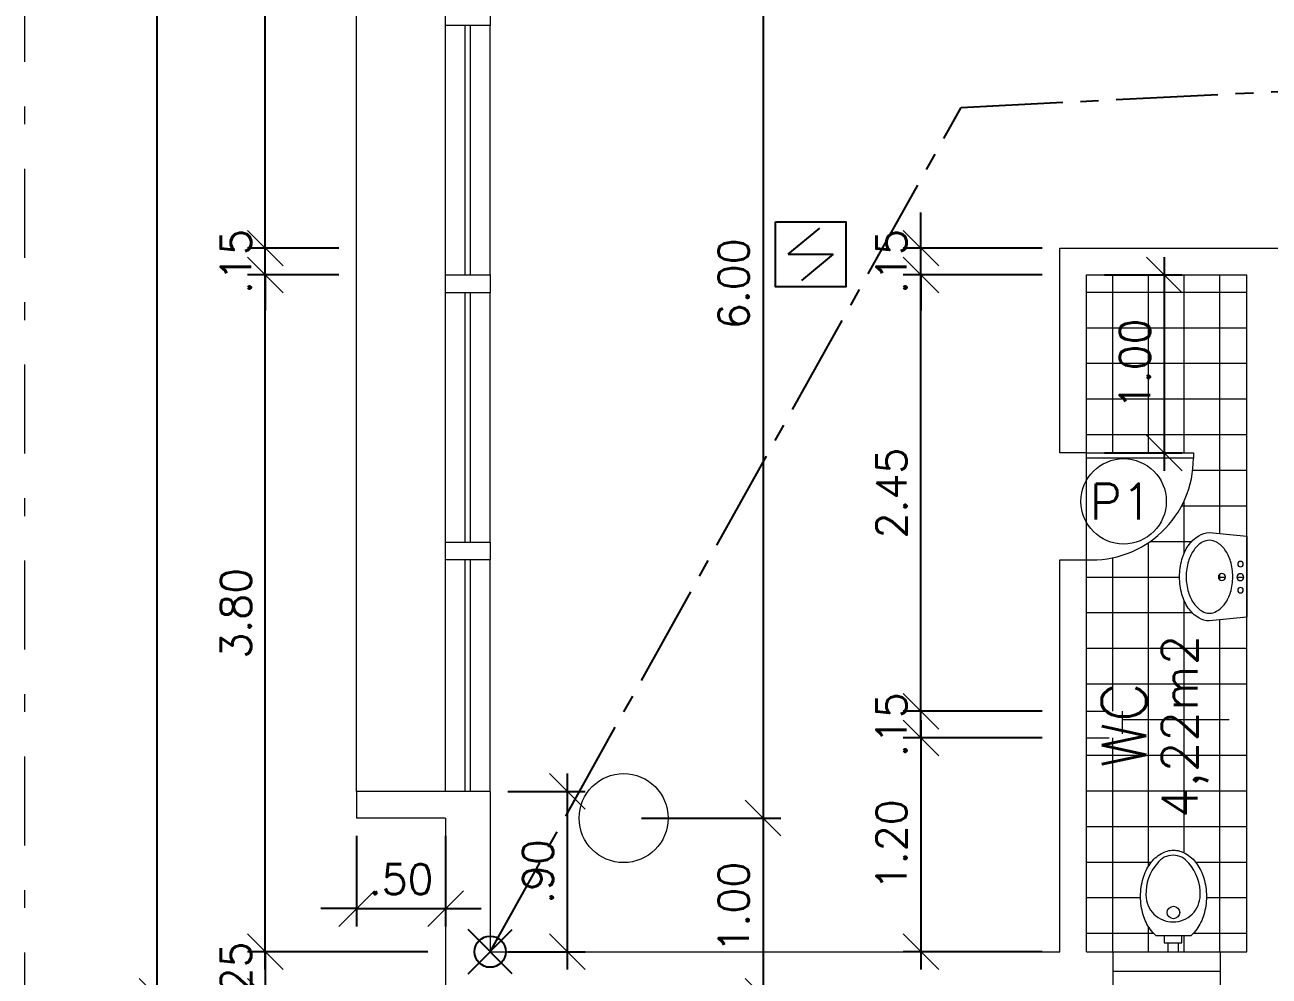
# Model space of a CAD drawing. Header units: millimetres. Extents: x 521 to 1055, y 261 to 520.
# Drawn here: x 597.95 to 604.94, y 374.36 to 379.7 of the extents above; entities that cross this region are included whole.
import ezdxf
from ezdxf.enums import TextEntityAlignment as Align

# ---------------------------------------------------------------- set-up
doc = ezdxf.new("R2010")
doc.units = ezdxf.units.MM
for name, pattern in [('CENTER2', [28.575000000000003, 19.05, -3.175, 3.175, -3.175]), ('CONTINU', [0]), ('DASHDOTX2', [2, 1, -0.5, 0, -0.5]), ('HIDDEN', [9.524999999999999, 6.35, -3.175])]:
    doc.linetypes.add(name, pattern=pattern)
doc.layers.add('0.1', color=8, linetype='Continuous', lineweight=13)
doc.layers.add('ppci', color=8, linetype='Continuous')
doc.styles.add('ROMANS', font='romans')
doc.styles.get("Standard").update_dxf_attribs({"font": 'romans.shx'})
doc.dimstyles.new('Fares Eng - 50', dxfattribs={"dimscale": 2, "dimtxt": 0.085, "dimasz": 0.1, "dimexe": 0.05, "dimexo": 0.05, "dimgap": 0.04, "dimtad": 1, "dimzin": 4, "dimdsep": 46, "dimtxsty": 'ROMANS', "dimblk1": 'OBLIQUE', "dimblk2": 'OBLIQUE', "dimsah": 1, "dimcen": 0.05, "dimdle": 0.05, "dimclrd": 8, "dimclre": 8, "dimclrt": 8, "dimaunit": 1, "dimadec": 0, "dimazin": 0, "dimtfac": 1, "dimtix": 1, "dimtmove": 2, "dimatfit": 0, "dimldrblk": 'OPEN90', "dimfxl": 1, "dimtolj": 1, "dimtzin": 0, "dimarcsym": 0})

# ---------------------------------------------------------------- blocks, each defined once
blk = doc.blocks.new('_OBLIQUE')
at = {"color": 0, "linetype": 'ByBlock'}
blk.add_line((-0.5, -0.5), (0.5, 0.5), dxfattribs=at)
blk = doc.blocks.new('*D806')
at = {"layer": '0.1', "color": 8, "linetype": 'CONTINU', "lineweight": -2, "transparency": 16777216}
for p, q in [((599.8114431933149, 375.1464883394475), (599.8114431933149, 374.6387636132384)), ((600.3114431933149, 375.1464883394475), (600.3114431933149, 374.6387636132384)), ((599.8114431933149, 374.7387636132385), (599.6114431933148, 374.7387636132385)), ((599.8114431933149, 374.7387636132385), (600.3114431933149, 374.7387636132385)), ((600.3114431933149, 374.7387636132385), (600.5114431933149, 374.7387636132385))]:
    blk.add_line(p, q, dxfattribs=at)
at = {"layer": 'DEFPOINTS', "color": 0, "linetype": 'CONTINU', "lineweight": -2, "transparency": 16777216}
for p in [(599.8114431933149, 375.2464883394475), (600.3114431933149, 375.2464883394475), (600.3114431933149, 374.7387636132385)]:
    blk.add_point(p, dxfattribs=at)
at = {"layer": '0.1', "color": 8, "linetype": 'CONTINU', "lineweight": -2, "transparency": 16777216, "xscale": 0.2, "yscale": 0.2, "zscale": 0.2}
blk.add_blockref('_OBLIQUE', (599.8114431933149, 374.7387636132385), dxfattribs=at)
at = {"layer": '0.1', "color": 8, "linetype": 'CONTINU', "lineweight": -2, "transparency": 16777216, "xscale": 0.2, "yscale": 0.2, "zscale": 0.2, "rotation": 180}
blk.add_blockref('_OBLIQUE', (600.3114431933149, 374.7387636132385), dxfattribs=at)
at = {"layer": '0.1', "color": 8, "linetype": 'CONTINU', "transparency": 16777216, "insert": (600.0614431933149, 374.9037636132385), "char_height": 0.17, "attachment_point": 5, "style": 'ROMANS'}
blk.add_mtext('\\A1;.50', dxfattribs=at)
blk = doc.blocks.new('_Open90')
at = {"color": 0, "linetype": 'ByBlock', "lineweight": -2}
for p, q in [((-0.5, 0.5), (0, 0)), ((0, 0), (-1, 0)), ((0, 0), (-0.5, -0.5))]:
    blk.add_line(p, q, dxfattribs=at)
blk = doc.blocks.new('*D751')
at = {"layer": '0.1', "color": 8, "linetype": 'CONTINU', "lineweight": -2, "transparency": 16777216}
for p, q in [((599.2990881130977, 374.4964883394475), (599.2990881130977, 374.6964883394475)), ((600.2114431933148, 374.4964883394475), (599.1990881130977, 374.4964883394475)), ((599.2990881130977, 374.4964883394475), (599.2990881130977, 374.2464883394475)), ((600.2114431933148, 374.2464883394475), (599.1990881130977, 374.2464883394475)), ((599.2990881130977, 374.2464883394475), (599.2990881130977, 374.0464883394475))]:
    blk.add_line(p, q, dxfattribs=at)
at = {"layer": 'DEFPOINTS', "color": 0, "linetype": 'CONTINU', "lineweight": -2, "transparency": 16777216}
for p in [(600.3114431933149, 374.4964883394475), (599.2990881130977, 374.2464883394475), (600.3114431933149, 374.2464883394475)]:
    blk.add_point(p, dxfattribs=at)
at = {"layer": '0.1', "color": 8, "linetype": 'CONTINU', "lineweight": -2, "transparency": 16777216, "xscale": 0.2, "yscale": 0.2, "zscale": 0.2}
for p, rotation in [((599.2990881130977, 374.4964883394475), 270), ((599.2990881130977, 374.2464883394475), 90)]:
    blk.add_blockref('_OBLIQUE', p, dxfattribs=dict(at, rotation=rotation))
at = {"layer": '0.1', "color": 8, "linetype": 'CONTINU', "transparency": 16777216, "insert": (599.1340881130976, 374.3714883394476), "char_height": 0.17, "attachment_point": 5, "rotation": 90, "style": 'ROMANS'}
blk.add_mtext('\\A1;.25', dxfattribs=at)
blk = doc.blocks.new('*D752')
at = {"layer": '0.1', "color": 8, "linetype": 'CONTINU', "lineweight": -2, "transparency": 16777216}
for p, q in [((599.2990881130977, 374.3964883394475), (599.2990881130977, 378.3964883394476)), ((599.7114431933148, 378.2964883394475), (599.1990881130977, 378.2964883394475)), ((600.2114431933148, 374.4964883394475), (599.1990881130977, 374.4964883394475))]:
    blk.add_line(p, q, dxfattribs=at)
at = {"layer": 'DEFPOINTS', "color": 0, "linetype": 'CONTINU', "lineweight": -2, "transparency": 16777216}
for p in [(599.2990881130977, 378.2964883394475), (599.8114431933149, 378.2964883394475), (600.3114431933149, 374.4964883394475)]:
    blk.add_point(p, dxfattribs=at)
at = {"layer": '0.1', "color": 8, "linetype": 'CONTINU', "lineweight": -2, "transparency": 16777216, "xscale": 0.2, "yscale": 0.2, "zscale": 0.2}
for p, rotation in [((599.2990881130977, 378.2964883394475), 90), ((599.2990881130977, 374.4964883394475), 270)]:
    blk.add_blockref('_OBLIQUE', p, dxfattribs=dict(at, rotation=rotation))
at = {"layer": '0.1', "color": 8, "linetype": 'CONTINU', "transparency": 16777216, "insert": (599.1340881130976, 376.3964883394476), "char_height": 0.17, "attachment_point": 5, "rotation": 90, "style": 'ROMANS'}
blk.add_mtext('\\A1;3.80', dxfattribs=at)
blk = doc.blocks.new('*D753')
at = {"layer": '0.1', "color": 8, "linetype": 'CONTINU', "lineweight": -2, "transparency": 16777216}
for p, q in [((599.2990881130977, 378.4464883394476), (599.2990881130977, 378.6464883394476)), ((599.711443193315, 378.4464883394476), (599.1990881130977, 378.4464883394476)), ((599.2990881130977, 378.2964883394475), (599.2990881130977, 378.4464883394476)), ((599.7114431933148, 378.2964883394475), (599.1990881130977, 378.2964883394475)), ((599.2990881130977, 378.2964883394475), (599.2990881130977, 378.0964883394475))]:
    blk.add_line(p, q, dxfattribs=at)
at = {"layer": 'DEFPOINTS', "color": 0, "linetype": 'CONTINU', "lineweight": -2, "transparency": 16777216}
for p in [(599.2990881130977, 378.4464883394476), (599.811443193315, 378.4464883394476), (599.8114431933149, 378.2964883394475)]:
    blk.add_point(p, dxfattribs=at)
at = {"layer": '0.1', "color": 8, "linetype": 'CONTINU', "lineweight": -2, "transparency": 16777216, "xscale": 0.2, "yscale": 0.2, "zscale": 0.2}
for p, rotation in [((599.2990881130977, 378.4464883394476), 270), ((599.2990881130977, 378.2964883394475), 90)]:
    blk.add_blockref('_OBLIQUE', p, dxfattribs=dict(at, rotation=rotation))
at = {"layer": '0.1', "color": 8, "linetype": 'CONTINU', "transparency": 16777216, "insert": (599.1340881130976, 378.3714883394476), "char_height": 0.17, "attachment_point": 5, "rotation": 90, "style": 'ROMANS'}
blk.add_mtext('\\A1;.15', dxfattribs=at)
blk = doc.blocks.new('*D757')
at = {"layer": '0.1', "color": 8, "linetype": 'CONTINU', "lineweight": -2, "transparency": 16777216}
for p, q in [((598.691386014889, 374.1464883394475), (598.691386014889, 424.3464883394477)), ((599.0990881130975, 424.2464883394476), (598.5913860148889, 424.2464883394476)), ((599.0990881130977, 374.2464883394475), (598.5913860148889, 374.2464883394475))]:
    blk.add_line(p, q, dxfattribs=at)
at = {"layer": 'DEFPOINTS', "color": 0, "linetype": 'CONTINU', "lineweight": -2, "transparency": 16777216}
for p in [(598.691386014889, 424.2464883394476), (599.1990881130976, 424.2464883394476), (599.1990881130977, 374.2464883394475)]:
    blk.add_point(p, dxfattribs=at)
at = {"layer": '0.1', "color": 8, "linetype": 'CONTINU', "lineweight": -2, "transparency": 16777216, "xscale": 0.2, "yscale": 0.2, "zscale": 0.2}
for p, rotation in [((598.691386014889, 424.2464883394476), 90), ((598.691386014889, 374.2464883394475), 270)]:
    blk.add_blockref('_OBLIQUE', p, dxfattribs=dict(at, rotation=rotation))
at = {"layer": '0.1', "color": 8, "linetype": 'CONTINU', "transparency": 16777216, "insert": (598.5263860148889, 399.2464883394476), "char_height": 0.17, "attachment_point": 5, "rotation": 90, "style": 'ROMANS'}
blk.add_mtext('\\A1;50.00', dxfattribs=at)
blk = doc.blocks.new('*D811')
at = {"layer": '0.1', "color": 8, "linetype": 'CONTINU', "lineweight": -2, "transparency": 16777216}
for p, q in [((602.0943251962344, 381.3464883394477), (602.0943251962344, 375.1464883394477)), ((601.4114431933148, 381.2464883394477), (602.1943251962344, 381.2464883394477)), ((601.4114431933148, 375.2464883394477), (602.1943251962344, 375.2464883394477))]:
    blk.add_line(p, q, dxfattribs=at)
at = {"layer": 'DEFPOINTS', "color": 0, "linetype": 'CONTINU', "lineweight": -2, "transparency": 16777216}
for p in [(601.3114431933147, 381.2464883394477), (601.3114431933147, 375.2464883394477), (602.0943251962344, 375.2464883394477)]:
    blk.add_point(p, dxfattribs=at)
at = {"layer": '0.1', "color": 8, "linetype": 'CONTINU', "lineweight": -2, "transparency": 16777216, "xscale": 0.2, "yscale": 0.2, "zscale": 0.2}
for p, rotation in [((602.0943251962344, 381.2464883394477), 90), ((602.0943251962344, 375.2464883394477), 270)]:
    blk.add_blockref('_OBLIQUE', p, dxfattribs=dict(at, rotation=rotation))
at = {"layer": '0.1', "color": 8, "linetype": 'CONTINU', "transparency": 16777216, "insert": (601.9293251962343, 378.2464883394478), "char_height": 0.17, "attachment_point": 5, "rotation": 90, "style": 'ROMANS'}
blk.add_mtext('\\A1;6.00', dxfattribs=at)
blk = doc.blocks.new('*D812')
at = {"layer": '0.1', "color": 8, "lineweight": -2, "transparency": 16777216}
for p, q in [((602.0943251962344, 375.3464883394477), (602.0943251962344, 374.1464883394475)), ((601.4114431933148, 375.2464883394477), (602.1943251962344, 375.2464883394477)), ((601.4114431933148, 374.2464883394475), (602.1943251962344, 374.2464883394475))]:
    blk.add_line(p, q, dxfattribs=at)
at = {"layer": 'DEFPOINTS', "color": 0, "lineweight": -2, "transparency": 16777216}
for p in [(601.3114431933147, 375.2464883394477), (601.3114431933147, 374.2464883394475), (602.0943251962344, 374.2464883394475)]:
    blk.add_point(p, dxfattribs=at)
at = {"layer": '0.1', "color": 8, "lineweight": -2, "transparency": 16777216, "xscale": 0.2, "yscale": 0.2, "zscale": 0.2}
for p, rotation in [((602.0943251962344, 375.2464883394477), 90), ((602.0943251962344, 374.2464883394475), 270)]:
    blk.add_blockref('_OBLIQUE', p, dxfattribs=dict(at, rotation=rotation))
at = {"layer": '0.1', "color": 8, "transparency": 16777216, "insert": (601.9293251962343, 374.7464883394477), "char_height": 0.17, "attachment_point": 5, "rotation": 90, "style": 'ROMANS'}
blk.add_mtext('\\A1;1.00', dxfattribs=at)
blk = doc.blocks.new('*D814')
at = {"layer": '0.1', "color": 8, "linetype": 'CONTINU', "lineweight": -2, "transparency": 16777216}
for p, q in [((602.9807111788957, 375.7964883394476), (602.9807111788957, 374.3964883394476)), ((603.661443193315, 375.6964883394476), (602.8807111788957, 375.6964883394476)), ((603.6614431933149, 374.4964883394476), (602.8807111788957, 374.4964883394476))]:
    blk.add_line(p, q, dxfattribs=at)
at = {"layer": 'DEFPOINTS', "color": 0, "linetype": 'CONTINU', "lineweight": -2, "transparency": 16777216}
for p in [(603.761443193315, 375.6964883394476), (602.9807111788957, 374.4964883394476), (603.7614431933149, 374.4964883394476)]:
    blk.add_point(p, dxfattribs=at)
at = {"layer": '0.1', "color": 8, "linetype": 'CONTINU', "lineweight": -2, "transparency": 16777216, "xscale": 0.2, "yscale": 0.2, "zscale": 0.2}
for p, rotation in [((602.9807111788957, 375.6964883394476), 90), ((602.9807111788957, 374.4964883394476), 270)]:
    blk.add_blockref('_OBLIQUE', p, dxfattribs=dict(at, rotation=rotation))
at = {"layer": '0.1', "color": 8, "linetype": 'CONTINU', "transparency": 16777216, "insert": (602.8157111788956, 375.0964883394477), "char_height": 0.17, "attachment_point": 5, "rotation": 90, "style": 'ROMANS'}
blk.add_mtext('\\A1;1.20', dxfattribs=at)
blk = doc.blocks.new('*D760')
at = {"layer": '0.1', "color": 8, "linetype": 'CONTINU', "lineweight": -2, "transparency": 16777216}
for p, q in [((602.9807111788957, 375.8464883394475), (602.9807111788957, 376.0464883394475)), ((603.661443193315, 375.8464883394475), (602.8807111788957, 375.8464883394475)), ((602.9807111788957, 375.6964883394476), (602.9807111788957, 375.8464883394475)), ((603.661443193315, 375.6964883394476), (602.8807111788957, 375.6964883394476)), ((602.9807111788957, 375.6964883394476), (602.9807111788957, 375.4964883394476))]:
    blk.add_line(p, q, dxfattribs=at)
at = {"layer": 'DEFPOINTS', "color": 0, "linetype": 'CONTINU', "lineweight": -2, "transparency": 16777216}
for p in [(602.9807111788957, 375.8464883394475), (603.761443193315, 375.8464883394475), (603.761443193315, 375.6964883394476)]:
    blk.add_point(p, dxfattribs=at)
at = {"layer": '0.1', "color": 8, "linetype": 'CONTINU', "lineweight": -2, "transparency": 16777216, "xscale": 0.2, "yscale": 0.2, "zscale": 0.2}
for p, rotation in [((602.9807111788957, 375.8464883394475), 270), ((602.9807111788957, 375.6964883394476), 90)]:
    blk.add_blockref('_OBLIQUE', p, dxfattribs=dict(at, rotation=rotation))
at = {"layer": '0.1', "color": 8, "linetype": 'CONTINU', "transparency": 16777216, "insert": (602.8157111788956, 375.7714883394476), "char_height": 0.17, "attachment_point": 5, "rotation": 90, "style": 'ROMANS'}
blk.add_mtext('\\A1;.15', dxfattribs=at)
blk = doc.blocks.new('*D761')
at = {"layer": '0.1', "color": 8, "linetype": 'CONTINU', "lineweight": -2, "transparency": 16777216}
for p, q in [((602.9807111788957, 375.7464883394475), (602.9807111788957, 378.3964883394477)), ((603.6614431933149, 378.2964883394476), (602.8807111788957, 378.2964883394476)), ((603.661443193315, 375.8464883394475), (602.8807111788957, 375.8464883394475))]:
    blk.add_line(p, q, dxfattribs=at)
at = {"layer": 'DEFPOINTS', "color": 0, "linetype": 'CONTINU', "lineweight": -2, "transparency": 16777216}
for p in [(602.9807111788957, 378.2964883394476), (603.7614431933149, 378.2964883394476), (603.761443193315, 375.8464883394475)]:
    blk.add_point(p, dxfattribs=at)
at = {"layer": '0.1', "color": 8, "linetype": 'CONTINU', "lineweight": -2, "transparency": 16777216, "xscale": 0.2, "yscale": 0.2, "zscale": 0.2}
for p, rotation in [((602.9807111788957, 378.2964883394476), 90), ((602.9807111788957, 375.8464883394475), 270)]:
    blk.add_blockref('_OBLIQUE', p, dxfattribs=dict(at, rotation=rotation))
at = {"layer": '0.1', "color": 8, "linetype": 'CONTINU', "transparency": 16777216, "insert": (602.8157111788956, 377.0714883394476), "char_height": 0.17, "attachment_point": 5, "rotation": 90, "style": 'ROMANS'}
blk.add_mtext('\\A1;2.45', dxfattribs=at)
blk = doc.blocks.new('*D762')
at = {"layer": '0.1', "color": 8, "linetype": 'CONTINU', "lineweight": -2, "transparency": 16777216}
for p, q in [((602.9807111788957, 378.4464883394476), (602.9807111788957, 378.6464883394476)), ((603.6614431933149, 378.4464883394476), (602.8807111788957, 378.4464883394476)), ((602.9807111788957, 378.2964883394476), (602.9807111788957, 378.4464883394476)), ((603.6614431933149, 378.2964883394476), (602.8807111788957, 378.2964883394476)), ((602.9807111788957, 378.2964883394476), (602.9807111788957, 378.0964883394477))]:
    blk.add_line(p, q, dxfattribs=at)
at = {"layer": 'DEFPOINTS', "color": 0, "linetype": 'CONTINU', "lineweight": -2, "transparency": 16777216}
for p in [(602.9807111788957, 378.4464883394476), (603.7614431933149, 378.4464883394476), (603.7614431933149, 378.2964883394476)]:
    blk.add_point(p, dxfattribs=at)
at = {"layer": '0.1', "color": 8, "linetype": 'CONTINU', "lineweight": -2, "transparency": 16777216, "xscale": 0.2, "yscale": 0.2, "zscale": 0.2}
for p, rotation in [((602.9807111788957, 378.4464883394476), 270), ((602.9807111788957, 378.2964883394476), 90)]:
    blk.add_blockref('_OBLIQUE', p, dxfattribs=dict(at, rotation=rotation))
at = {"layer": '0.1', "color": 8, "linetype": 'CONTINU', "transparency": 16777216, "insert": (602.8157111788956, 378.3714883394477), "char_height": 0.17, "attachment_point": 5, "rotation": 90, "style": 'ROMANS'}
blk.add_mtext('\\A1;.15', dxfattribs=at)
blk = doc.blocks.new('*D821')
at = {"layer": '0.1', "color": 8, "linetype": 'CONTINU', "lineweight": -2, "transparency": 16777216}
for p, q in [((600.9951294825928, 375.4964883394475), (600.9951294825928, 374.3964883394475)), ((600.6614431933149, 375.3964883394475), (601.0951294825928, 375.3964883394475)), ((600.6614431933149, 374.4964883394475), (601.0951294825928, 374.4964883394475))]:
    blk.add_line(p, q, dxfattribs=at)
at = {"layer": 'DEFPOINTS', "color": 0, "linetype": 'CONTINU', "lineweight": -2, "transparency": 16777216}
for p in [(600.5614431933149, 375.3964883394475), (600.5614431933149, 374.4964883394475), (600.9951294825928, 374.4964883394475)]:
    blk.add_point(p, dxfattribs=at)
at = {"layer": '0.1', "color": 8, "linetype": 'CONTINU', "lineweight": -2, "transparency": 16777216, "xscale": 0.2, "yscale": 0.2, "zscale": 0.2}
for p, rotation in [((600.9951294825928, 375.3964883394475), 90), ((600.9951294825928, 374.4964883394475), 270)]:
    blk.add_blockref('_OBLIQUE', p, dxfattribs=dict(at, rotation=rotation))
at = {"layer": '0.1', "color": 8, "linetype": 'CONTINU', "transparency": 16777216, "insert": (600.8301294825927, 374.9464883394476), "char_height": 0.17, "attachment_point": 5, "rotation": 90, "style": 'ROMANS'}
blk.add_mtext('\\A1;.90', dxfattribs=at)
blk = doc.blocks.new('Vaso')
for points in [[(0.02999999999997272, -0.04999999999995453), (0.02999999999997272, 0), (-0.02999999999997272, 0), (-0.02999999999997272, -0.04999999999995453)], [(0.04999999999995453, -0.09000000000014552), (0.04999999999995453, -0.04999999999995453), (-0.04999999999995453, -0.04999999999995453), (-0.04999999999995453, -0.09000000000014552)]]:
    blk.add_lwpolyline(points)
for points in [[(0.1828955200001019, -0.3100000000001728, -0.071776), (0.1680402599999979, -0.4129498500001318, -0.083144), (0.128710270000056, -0.4938477600001079, -0.106699), (0.06516211000007388, -0.5518467399999736, -0.132564), (-0.002104480000070907, -0.5700000000001637, -0.132564), (-0.06937106999998832, -0.5518467399999736, -0.106699), (-0.1329192299999704, -0.4938477600001079, -0.083144), (-0.1722492199999124, -0.4129498500001318, -0.071776), (-0.1871044800000163, -0.3100000000001728, -0.071776), (-0.1722492199999124, -0.2070501499999864, -0.083144), (-0.1329192299999704, -0.1261522400000104, -0.060171), (-0.09999999999990905, -0.09000000000014552), (0.09579103999999461, -0.09000000000014552, -0.060171), (0.128710270000056, -0.1261522400000104, -0.083144), (0.1680402599999979, -0.2070501499999864, -0.071776)], [(-0.08763701527800549, -0.4972033683313839, 0.2473999053505774), (0, -0.5413053001348089, 0.2473999053505774), (0.08763701527800549, -0.4972033683313839, 0.1978584598758542), (0.1521044799999345, -0.3175259839795217, 0.4183289460701766), (0, -0.1675407474929216, 0.4183289460701766), (-0.1521044799999345, -0.3175259839795217, 0.1978584598758542)]]:
    blk.add_lwpolyline(points, format="xyb", close=True)
blk.add_circle((-0.002104480000070907, -0.2200259839794398), 0.03525)
blk = doc.blocks.new('Cuba-emp')
blk.add_lwpolyline([(0.2100034834991149, 0.2482008336621746), (-7.105427357601002e-15, 0.227407372452717), (7.105427357601002e-15, -0.227407372452717), (0.2100034834991291, -0.2482008336621604, 0.1378156270121392), (0.2705880087187396, -0.2311785380375015, 0.1070411790707005), (0.3288221515426883, -0.1757097620058969, 0.0807505460992588), (0.3644727820534435, -0.09904874869174485, 0.06864280771685904), (0.3780384553094791, -0.0007008336622078559, 0.06864280771690003), (0.3644727820534364, 0.09764708136732558, 0.08075054609930853), (0.3288221515426741, 0.1743080946814768, 0.10704117907071), (0.2705880087187253, 0.2297768707130761, 0.1157522192348251), (0.2100034834991149, 0.2482008336621746)], format="xyb")
blk.add_lwpolyline([(0.2100034834991149, 0.2045185337481215, -0.1318273881114975), (0.2501415417997279, 0.1937487812531433, -0.1066332451029667), (0.2967372728202164, 0.1514795764228545, -0.08348179435471227), (0.328253700616866, 0.08706086194230345, -0.0722322283218027), (0.3408968663839005, 1.243449787580175e-14, -0.07223222832186973), (0.3282537006168731, -0.08706086194227858, -0.08348179435460365), (0.2967372728202307, -0.1514795764226058, -0.106633245102999), (0.2501415417997421, -0.1937487812531256, -0.1318273881114998), (0.2100034834991291, -0.2045185337481072, -0.1318273881114848), (0.1698654251985161, -0.1937487812531282, -0.1066332451030064), (0.1232696941780276, -0.151479576422612, -0.08348179435461947), (0.09175326638137804, -0.08706086194228746, -0.07223222832185378), (0.07911010061422985, 3.552713678800501e-15, -0.07223222832187323), (0.09175326638137093, 0.08706086194229457, -0.08348179435457351), (0.1232696941780134, 0.15147957642262, -0.1066332451030294), (0.1698654251985019, 0.1937487812531398, -0.1318273881114961)], format="xyb", close=True)
for centre, radius in [((0.03578416458526235, 0.0710594457912066), 0.01546869292730512), ((0.03651954001270497, -0.002319139823612204), 0.0193358661591314), ((0.03651954001270497, -0.002319139823612204), 0.0193358661591314), ((0.1402810526510621, -0.001433449959218791), 0.01977531766275002), ((0.03578416458526945, -0.07569772543820363), 0.01546869292730512)]:
    blk.add_circle(centre, radius)
blk = doc.blocks.new('P60')
at = {"color": 252}
blk.add_lwpolyline([(-0.6000000000000227, 0.05960000000008298), (0, 0.05960000000008298), (0, 0.03000000000000114), (-0.6000000000000227, 0.03000000000000114)], close=True, dxfattribs=at)
at = {"color": 8}
blk.add_arc((-0.02886986666674457, 0.05960000000008306), 0.5711301333332781, 87.10253993610587, 180, dxfattribs=at)
blk = doc.blocks.new('ÁREA')
for p in [(4.97462945148186e-05, 0.003761569252461072), (0, 0)]:
    blk.add_attdef('COMPARTIMENTO', text='', height=0.0025).set_placement(p, align=Align.CENTER)
at = {"color": 1}
for p in [(-4.97462945148186e-05, -0.003761569252461072), (-9.94925890296372e-05, -0.007523138504922144)]:
    blk.add_attdef('ÁREA', text='', height=0.002, dxfattribs=at).set_placement(p, align=Align.CENTER)
blk = doc.blocks.new('*D842')
at = {"layer": '0.1', "color": 8, "linetype": 'CONTINU', "lineweight": -2, "transparency": 16777216}
for p, q in [((604.3479350072087, 378.3964883394476), (604.3479350072087, 377.1964883394476)), ((604.011443193314, 378.2964883394475), (604.4479350072087, 378.2964883394475)), ((604.0114431933141, 377.2964883394476), (604.4479350072087, 377.2964883394476))]:
    blk.add_line(p, q, dxfattribs=at)
at = {"layer": 'DEFPOINTS', "color": 0, "linetype": 'CONTINU', "lineweight": -2, "transparency": 16777216}
for p in [(603.911443193314, 378.2964883394475), (603.9114431933141, 377.2964883394476), (604.3479350072087, 377.2964883394476)]:
    blk.add_point(p, dxfattribs=at)
at = {"layer": '0.1', "color": 8, "linetype": 'CONTINU', "lineweight": -2, "transparency": 16777216, "xscale": 0.2, "yscale": 0.2, "zscale": 0.2}
for p, rotation in [((604.3479350072087, 378.2964883394475), 90), ((604.3479350072087, 377.2964883394476), 270)]:
    blk.add_blockref('_OBLIQUE', p, dxfattribs=dict(at, rotation=rotation))
at = {"layer": '0.1', "color": 8, "linetype": 'CONTINU', "transparency": 16777216, "insert": (604.1829350072086, 377.7964883394476), "char_height": 0.17, "attachment_point": 5, "rotation": 90, "style": 'ROMANS'}
blk.add_mtext('\\A1;1.00', dxfattribs=at)
blk = doc.blocks.new('*D845')
at = {"layer": '0.1', "color": 8, "linetype": 'CONTINU', "lineweight": -2, "transparency": 16777216}
for p, q in [((599.2990881130977, 378.3464883394476), (599.2990881130977, 382.8464883394477)), ((599.7114431933148, 382.7464883394477), (599.1990881130977, 382.7464883394477)), ((599.711443193315, 378.4464883394476), (599.1990881130977, 378.4464883394476))]:
    blk.add_line(p, q, dxfattribs=at)
at = {"layer": 'DEFPOINTS', "color": 0, "linetype": 'CONTINU', "lineweight": -2, "transparency": 16777216}
for p in [(599.2990881130977, 382.7464883394477), (599.8114431933149, 382.7464883394477), (599.811443193315, 378.4464883394476)]:
    blk.add_point(p, dxfattribs=at)
at = {"layer": '0.1', "color": 8, "linetype": 'CONTINU', "lineweight": -2, "transparency": 16777216, "xscale": 0.2, "yscale": 0.2, "zscale": 0.2}
for p, rotation in [((599.2990881130977, 382.7464883394477), 90), ((599.2990881130977, 378.4464883394476), 270)]:
    blk.add_blockref('_OBLIQUE', p, dxfattribs=dict(at, rotation=rotation))
at = {"layer": '0.1', "color": 8, "linetype": 'CONTINU', "transparency": 16777216, "insert": (599.1340881130976, 380.5964883394477), "char_height": 0.17, "attachment_point": 5, "rotation": 90, "style": 'ROMANS'}
blk.add_mtext('\\A1;4.30', dxfattribs=at)

msp = doc.modelspace()

# ---------------------------------------------------------------- hatches: boundary and pattern name
at = {"layer": '0.1', "linetype": 'CONTINU'}
h = msp.add_hatch(dxfattribs=at)
h.set_pattern_fill('_USER', color=8, scale=0.2, style=0, double=1, pattern_type=0)
h.set_pattern_definition([(0, (-65.9412285874896, 0), (0, 0.2), []), (90, (-65.9412285874896, 0), (-0.2, 1.224606353822377e-17), [])])
h.paths.add_polyline_path([(604.8114431933147, 378.2964883394476), (603.911443193314, 378.2964883394476), (603.9114431933141, 377.2964883394476), (604.5114431933143, 377.2964883394476), (604.5114431933143, 377.2668883394476, -0.4291040067103093), (603.9114431933143, 376.6964883394476), (603.9114431933145, 375.8464883394476), (604.1114431933148, 375.8464883394475), (604.1114431933146, 375.6964883394475), (603.9114431933147, 375.6964883394475), (603.9114431933149, 374.4964883394475), (604.0614431933149, 374.4964883394474), (604.367071329159, 374.4964883394474), (604.3670713291589, 374.5464883394475), (604.4270713291589, 374.5464883394475), (604.4270713291589, 374.4964883394474), (604.6614431933148, 374.4964883394474), (604.811443193315, 374.4964883394475), (604.8114431933149, 375.6964883394474), (604.7114431933147, 375.6964883394475), (604.7114431933147, 375.8464883394477), (604.811443193315, 375.8464883394477)])
h.paths.add_polyline_path([(604.651386823001, 376.600233035122, -1), (604.6909374583265, 376.600233035122, -1)], flags=16)
h.paths.add_polyline_path([(604.7911277216567, 376.525968759643, -1), (604.7601903358021, 376.525968759643, -1)], flags=16)
h.paths.add_polyline_path([(604.7555877871429, 376.5993473452576, -1), (604.7942595194611, 376.5993473452576, -1)], flags=16)
h.paths.add_polyline_path([(604.7601903358021, 376.6727259308724, -1), (604.7911277216567, 376.6727259308724, -1)], flags=16)
h.paths.add_polyline_path([(604.5299905183266, 374.990336156834, -0.08314697846424123), (604.5693214402063, 374.9094351661129), (604.5693214574358, 374.9094351076519), (604.5693214426676, 374.9094351577615, 2.160432347512852e-06), (604.5693205530139, 374.9094381763679), (604.569320520144, 374.9094382878941), (604.569320546227, 374.9094381993955), (604.5693209022999, 374.9094369912414, 0.0831452197227772)], flags=0)
h.paths.add_polyline_path([(604.434425809159, 374.716514323427, -1), (604.363925809159, 374.716514323427, -1)], flags=0)
h.paths.add_polyline_path([(604.308538353294, 375.4676848803244), (604.308538353294, 376.0688753565149), (603.933538353294, 376.0688753565149), (603.933538353294, 375.4676848803244)], flags=24)
h.paths.add_polyline_path([(604.6316122610363, 375.1592663267696), (604.6316122610363, 376.3640282315315), (604.2744694038932, 376.3640282315315), (604.2744694038932, 375.1592663267696)], flags=24)
edge = h.paths.add_edge_path(flags=16)
edge.add_arc((604.5783364472755, 374.8064880890473), 0.3641606381167727, 163.5782748653673, 179.999960602859, ccw=False)
edge.add_arc((604.4902609059901, 374.8324460039589), 0.2723395385858779, 144.5667168692639, 163.5781902089613, ccw=False)
edge.add_arc((604.4344819473984, 374.872134854788), 0.2038815434230515, 120.2052823623753, 144.56672184459, ccw=False)
edge.add_arc((604.3991757948303, 374.9327841714046), 0.1337041680431426, 89.99999385975178, 120.2053114872979, ccw=False)
edge.add_arc((604.3991758234877, 374.932784171405), 0.1337041680427554, 59.79468851265841, 90.00000614019962, ccw=False)
edge.add_arc((604.3638696709195, 374.872134854788), 0.2038815434230601, 35.433278155409994, 59.79471763762467, ccw=False)
edge.add_arc((604.3080907123277, 374.8324460039589), 0.2723395385858707, 16.42180979103881, 35.43328313073607, ccw=False)
edge.add_arc((604.2200151710423, 374.8064880890473), 0.3641606381167788, 3.939714088119217e-05, 16.42172513463271, ccw=False)
edge.add_arc((604.2200151710415, 374.8064885898481), 0.3641606381175685, 343.57827486538554, 359.9999606028769, ccw=False)
edge.add_arc((604.3080907123277, 374.7805306749364), 0.2723395385858779, 324.5667168692639, 343.5781902089613, ccw=False)
edge.add_arc((604.3638685277342, 374.7408429171219), 0.2038831085606229, 310.79308703992695, 324.56665782429025, ccw=False)
edge.add_line((604.4970713291589, 374.5864883394477), (604.301280289159, 374.5864883394477))
edge.add_arc((604.4344830905836, 374.7408429171219), 0.2038831085606259, 215.4333421757097, 229.206912960073, ccw=False)
edge.add_arc((604.4902609059901, 374.7805306749364), 0.2723395385858707, 196.4218097910387, 215.4332831307361, ccw=False)
edge.add_arc((604.5783364472763, 374.8064885898481), 0.3641606381175744, 180.0000393971231, 196.4217251346145, ccw=False)
edge = h.paths.add_edge_path()
edge.add_line((604.6014397098156, 376.8498673187434), (604.8114431933147, 376.829073857534))
edge.add_line((604.8114431933147, 376.829073857534), (604.8114431933147, 376.3742591126285))
edge.add_line((604.8114431933147, 376.3742591126285), (604.6014397098156, 376.3534656514191))
edge.add_arc((604.6014397098156, 376.4697908325739), 0.1163251811548776, 238.6127028361496, 270, ccw=False)
edge.add_arc((604.6398038388892, 376.53267271048), 0.1899861407506283, 214.1737272449527, 238.61270283614772, ccw=False)
edge.add_arc((604.7005871152547, 376.5739402504024), 0.2634546138324446, 195.707133817725, 214.1737272450572, ccw=False)
edge.add_arc((604.7966871087142, 376.6009656514184), 0.3632823707089318, 179.9999999999104, 195.7071338175164, ccw=False)
edge.add_arc((604.796687108714, 376.6009656514196), 0.3632823707087027, 164.2928661824826, 180.0000000000986, ccw=False)
edge.add_arc((604.7005871152546, 376.6279910524357), 0.2634546138323303, 145.8262727549392, 164.2928661822802, ccw=False)
edge.add_arc((604.6398038388892, 376.669258592358), 0.189986140750635, 121.38729716385231, 145.8262727550473, ccw=False)
edge.add_arc((604.6014397098156, 376.7321404702641), 0.1163251811548723, 90, 121.3872971638504, ccw=False)
h.paths.add_polyline_path([(603.9979350072085, 377.4560121489715), (603.9979350072085, 378.1369645299239), (604.2979350072085, 378.1369645299239), (604.2979350072085, 377.4560121489715)], flags=24)
h.paths.add_polyline_path([(603.9979350072085, 377.4560121489715), (603.9979350072085, 378.1369645299239), (604.2979350072085, 378.1369645299239), (604.2979350072085, 377.4560121489715)], flags=8)
h.paths.add_polyline_path([(604.6316122610363, 375.1592663267696), (604.6316122610363, 376.3640282315315), (604.2744694038932, 376.3640282315315), (604.2744694038932, 375.1592663267696)], flags=8)

# ---------------------------------------------------------------- linework, layer by layer
at = {"layer": '0.1', "color": 8, "linetype": 'DASHDOTX2', "ltscale": 0.5}
msp.add_line((597.9487229808194, 365.1927535548344), (597.9487229808194, 428.2042284678419), dxfattribs=at)
at = {"layer": '0.1', "color": 8, "linetype": 'CONTINU'}
for p, q in [((599.8114431933149, 375.3964883394475), (599.8114431933149, 423.0964883394477)), ((600.3114431933149, 378.2964883394477), (600.3114431933149, 379.6964883394477)), ((600.4214431933149, 378.2964883394477), (600.4214431933149, 379.6964883394477)), ((600.4514431933148, 378.2964883394477), (600.4514431933148, 379.6964883394477)), ((600.5614431933149, 378.2964883394477), (600.5614431933149, 379.6964883394477)), ((600.3114431933149, 376.7964883394477), (600.3114431933149, 378.1964883394477)), ((600.4214431933149, 376.7964883394477), (600.4214431933149, 378.1964883394477)), ((600.4514431933148, 376.7964883394477), (600.4514431933148, 378.1964883394477)), ((600.5614431933149, 376.7964883394477), (600.5614431933149, 378.1964883394477)), ((603.9114431933143, 376.6964883394476), (603.9114431933141, 377.2964883394475)), ((600.3114431933149, 375.3964883394475), (600.3114431933149, 376.6964883394477)), ((600.4214431933149, 375.3964883394475), (600.4214431933149, 376.6964883394477)), ((600.4514431933148, 375.3964883394475), (600.4514431933148, 376.6964883394477)), ((600.5614431933149, 375.3964883394475), (600.5614431933149, 376.6964883394477)), ((604.0614431933149, 374.4964883394474), (604.6614431933148, 374.4964883394474)), ((604.0614431933149, 374.3864883394474), (604.6614431933148, 374.3864883394474))]:
    msp.add_line(p, q, dxfattribs=at)
at = {"layer": '0.1', "color": 7}
for p, q in [((603.7614431933141, 378.4464883394476), (606.9114431933149, 378.4464883394476)), ((603.7614431933143, 377.2964883394476), (603.7614431933141, 378.4464883394476)), ((603.911443193314, 378.2964883394475), (604.8114431933147, 378.2964883394476)), ((603.9114431933141, 377.2964883394476), (603.911443193314, 378.2964883394475)), ((604.8114431933149, 374.4964883394476), (604.8114431933147, 378.2964883394476)), ((603.9114431933141, 377.2964883394475), (603.7614431933144, 377.2964883394476)), ((603.7614431933149, 374.4964883394476), (603.7614431933144, 376.6964883394476)), ((603.7614431933143, 376.6964883394476), (603.9114431933142, 376.6964883394476)), ((603.9114431933149, 374.4964883394476), (603.9114431933143, 376.6964883394476)), ((599.8114431933149, 375.3964883394475), (599.8114431933149, 375.2464883394475)), ((600.5614431933149, 375.3964883394475), (599.8114431933149, 375.3964883394475)), ((600.5614431933149, 375.3964883394475), (600.5614431933149, 374.4964883394475)), ((600.3114431933149, 375.2464883394475), (599.8114431933149, 375.2464883394475)), ((600.3114431933149, 375.2464883394475), (600.3114431933149, 374.2464883394475)), ((600.5614431933149, 374.4964883394475), (603.7614431933149, 374.4964883394475)), ((603.9114431933148, 374.4964883394475), (604.0614431933149, 374.4964883394474)), ((604.0614431933149, 374.2464883394475), (604.0614431933149, 374.4964883394474)), ((604.6614431933148, 374.4964883394474), (604.6614431933148, 374.2464883394475)), ((604.6614431933149, 374.4964883394474), (604.8114431933149, 374.4964883394475))]:
    msp.add_line(p, q, dxfattribs=at)
at = {"layer": '0.1', "color": 8, "linetype": 'HIDDEN', "ltscale": 0.02}
for p, q in [((603.9114431933148, 375.8464883394475), (604.1114431933148, 375.8464883394475)), ((604.1114431933148, 375.8464883394476), (604.1114431933147, 375.6964883394475)), ((603.9114431933148, 375.6964883394475), (604.1114431933148, 375.6964883394475))]:
    msp.add_line(p, q, dxfattribs=at)
at = {"layer": '0.1', "color": 8, "linetype": 'CONTINU'}
for points in [[(600.3114431933149, 379.7964883394477), (600.5614431933149, 379.7964883394477), (600.5614431933149, 379.6964883394477), (600.3114431933149, 379.6964883394477)], [(600.3114431933149, 378.2964883394477), (600.5614431933149, 378.2964883394477), (600.5614431933149, 378.1964883394477), (600.3114431933149, 378.1964883394477)], [(600.3114431933149, 376.7964883394477), (600.5614431933149, 376.7964883394477), (600.5614431933149, 376.6964883394477), (600.3114431933149, 376.6964883394477)]]:
    msp.add_lwpolyline(points, close=True, dxfattribs=at)
at = {"layer": '0.1', "color": 8}
msp.add_circle((604.1193746016868, 377.0250456079792), 0.2396438343701963, dxfattribs=at)
at = {"layer": '0.1', "color": 7}
msp.add_circle((601.3114431933147, 375.2464883394477), 0.2500000000000001, dxfattribs=at)
at = {"layer": 'ppci', "color": 10, "linetype": 'Continuous'}
for p, q in [((602.2346573988697, 378.411926572835), (602.4132870179058, 378.5582398825977)), ((602.2346573988697, 378.411926572835), (602.487966636942, 378.411926572835)), ((602.487966636942, 378.411926572835), (602.3093370179059, 378.2656132630723))]:
    msp.add_line(p, q, dxfattribs=at)
at = {"layer": 'ppci', "color": 10}
for p, q in [((600.6854818700757, 374.3724496626876), (600.4374045165545, 374.620527016208)), ((600.4374045165549, 374.3724496626868), (600.6854818700748, 374.6205270162083))]:
    msp.add_line(p, q, dxfattribs=at)
at = {"layer": 'ppci', "color": 10, "linetype": 'CENTER2', "lineweight": -2, "ltscale": 0.03}
msp.add_lwpolyline([(600.5614431933159, 374.4964883394485), (603.2071001132323, 379.2369382902855), (607.5686382962317, 379.4555830899858), (608.837383193661, 400.5214731334636), (617.5024625792835, 402.382447342752), (618.0198267205046, 404.439774211178), (620.6021311096972, 404.6698839544318), (620.7726128115125, 405.0964883394477)], dxfattribs=at)
at = {"layer": 'ppci', "color": 10, "linetype": 'Continuous'}
msp.add_lwpolyline([(602.1634141756626, 378.5941348693391), (602.5592098601496, 378.5941348693391), (602.5592098601496, 378.2297182763309), (602.1634141756626, 378.2297182763309)], close=True, dxfattribs=at)
at = {"layer": 'ppci', "color": 10}
msp.add_circle((600.5614431933149, 374.4964883394476), 0.08770858946664173, dxfattribs=at)

# ---------------------------------------------------------------- block references
at = {"layer": '0.1', "color": 8, "rotation": 180}
for name, p in [('P60', (603.9114431933143, 377.3264883394476)), ('Vaso', (604.397071329159, 374.4964883394476))]:
    msp.add_blockref(name, p, dxfattribs=at)
at = {"layer": '0.1', "color": 8, "xscale": -1}
msp.add_blockref('Cuba-emp', (604.8114431933147, 376.6016664850812), dxfattribs=at)
at = {"layer": '0.1', "color": 8}
ref = msp.add_blockref('ÁREA', (604.246038353294, 375.7682801184196), dxfattribs=dict(at, xscale=133.3333333333333, yscale=133.3333333333333, zscale=133.3333333333333, rotation=90))
ref.add_attrib('COMPARTIMENTO', 'WC', dxfattribs={"layer": '0', "color": 3, "height": 0.25, "rotation": 90}).set_placement((604.246038353294, 375.7682801184196), align=Align.CENTER)
ref.add_attrib('ÁREA', '4,22m2', dxfattribs={"layer": '0', "color": 1, "height": 0.2, "rotation": 90}).set_placement((604.5339932134171, 375.7616472791506), align=Align.CENTER)

# ---------------------------------------------------------------- texts
msp.add_text('P1', height=0.2, dxfattribs=at).set_placement((603.928766394215, 376.9235332681109))

# ---------------------------------------------------------------- dimensions: what is measured, and where the dimension line sits
at = {"layer": '0.1', "color": 8, "linetype": 'CONTINU'}
for base, p1, p2, picture, middle in [((598.691386014889, 424.2464883394476), (599.1990881130977, 374.2464883394475), (599.1990881130976, 424.2464883394476), '*D757', (598.5263860148889, 399.2464883394476)), ((599.2990881130977, 382.7464883394477), (599.811443193315, 378.4464883394476), (599.8114431933149, 382.7464883394477), '*D845', (599.1340881130976, 380.5964883394477)), ((602.0943251962344, 375.2464883394477), (601.3114431933147, 381.2464883394477), (601.3114431933147, 375.2464883394477), '*D811', (601.9293251962343, 378.2464883394478)), ((599.2990881130977, 378.4464883394476), (599.8114431933149, 378.2964883394475), (599.811443193315, 378.4464883394476), '*D753', (599.1340881130976, 378.3714883394476)), ((602.9807111788957, 378.4464883394476), (603.7614431933149, 378.2964883394476), (603.7614431933149, 378.4464883394476), '*D762', (602.8157111788956, 378.3714883394477)), ((599.2990881130977, 378.2964883394475), (600.3114431933149, 374.4964883394475), (599.8114431933149, 378.2964883394475), '*D752', (599.1340881130976, 376.3964883394476)), ((602.9807111788957, 378.2964883394476), (603.761443193315, 375.8464883394475), (603.7614431933149, 378.2964883394476), '*D761', (602.8157111788956, 377.0714883394476)), ((604.3479350072087, 377.2964883394476), (603.911443193314, 378.2964883394475), (603.9114431933141, 377.2964883394476), '*D842', (604.1829350072086, 377.7964883394476)), ((602.9807111788957, 375.8464883394475), (603.761443193315, 375.6964883394476), (603.761443193315, 375.8464883394475), '*D760', (602.8157111788956, 375.7714883394476)), ((602.9807111788957, 374.4964883394476), (603.761443193315, 375.6964883394476), (603.7614431933149, 374.4964883394476), '*D814', (602.8157111788956, 375.0964883394477)), ((600.9951294825928, 374.4964883394475), (600.5614431933149, 375.3964883394475), (600.5614431933149, 374.4964883394475), '*D821', (600.8301294825927, 374.9464883394476)), ((599.2990881130977, 374.2464883394475), (600.3114431933149, 374.4964883394475), (600.3114431933149, 374.2464883394475), '*D751', (599.1340881130976, 374.3714883394476))]:
    dim = msp.add_linear_dim(base=base, p1=p1, p2=p2, angle=90, dimstyle='Fares Eng - 50', dxfattribs=at)
    dim.commit()
    dim.dimension.update_dxf_attribs({"geometry": picture, "text_midpoint": middle})
at = {"layer": '0.1', "color": 7}
dim = msp.add_linear_dim(base=(602.0943251962344, 374.2464883394475), p1=(601.3114431933147, 375.2464883394477), p2=(601.3114431933147, 374.2464883394475), angle=90, dimstyle='Fares Eng - 50', dxfattribs=at)
dim.commit()
dim.dimension.update_dxf_attribs({"geometry": '*D812', "text_midpoint": (601.9293251962343, 374.7464883394477)})
at = {"layer": '0.1', "color": 8, "linetype": 'CONTINU'}
dim = msp.add_linear_dim(base=(600.3114431933149, 374.7387636132385), p1=(599.8114431933149, 375.2464883394475), p2=(600.3114431933149, 375.2464883394475), dimstyle='Fares Eng - 50', dxfattribs=at)
dim.commit()
dim.dimension.update_dxf_attribs({"geometry": '*D806', "text_midpoint": (600.0614431933149, 374.9037636132385)})

doc.saveas('drawing.dxf')
